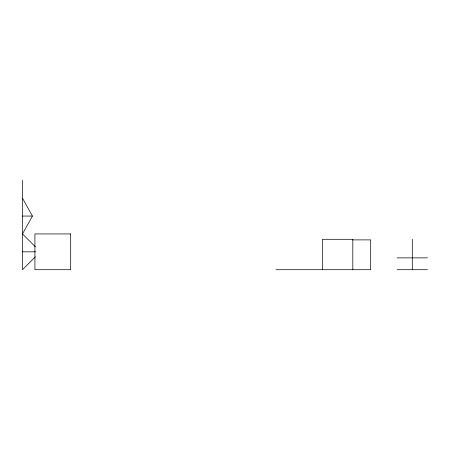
<?xml version="1.0" encoding="UTF-8"?>
<svg xmlns="http://www.w3.org/2000/svg" width="450" height="450" viewBox="0 0 450 450"><rect width="100%" height="100%" fill="white"/><g stroke="black" fill="none" stroke-linecap="round" stroke-linejoin="round"><path stroke-width="0.67" d="M22.5 198.18L32.422 216.062L22.5 233.938L35.415 246.853M35.415 256.793L22.5 269.702L22.5 180.298M22.5 216.062L32.422 216.062M352.575 239.889L370.693 239.889L370.693 269.702L275.985 269.702M22.5 251.82L35.567 251.82M397.103 257.867L427.5 257.867M397.103 269.702L427.5 269.702M412.301 239.304L412.301 269.702M352.811 269.702L352.811 239.304L322.414 239.304L322.414 269.702M70.684 233.938L34.92 233.938L34.92 269.702L70.684 269.702L70.684 233.938"/></g></svg>
